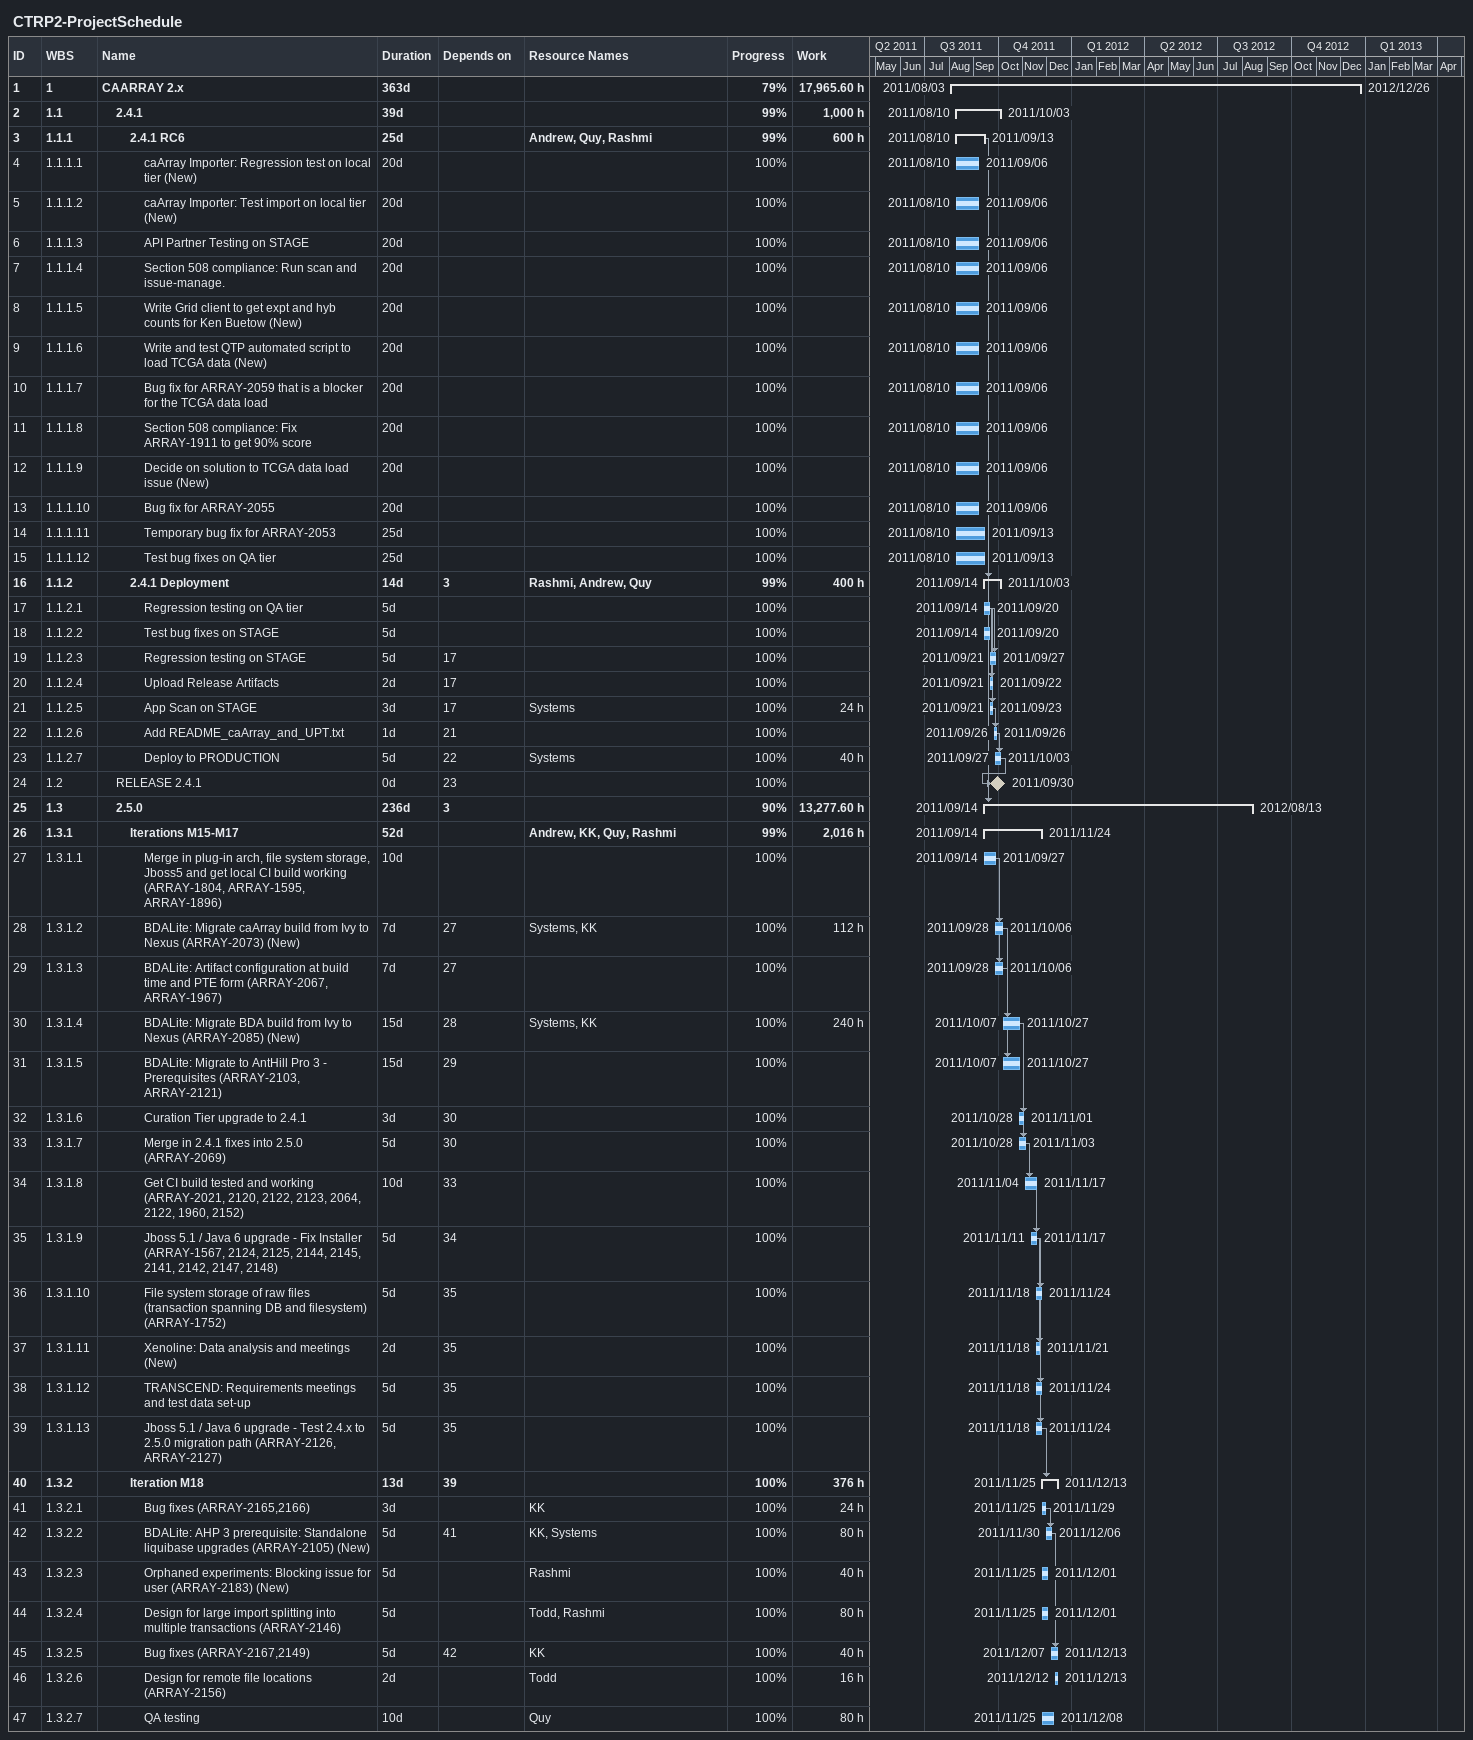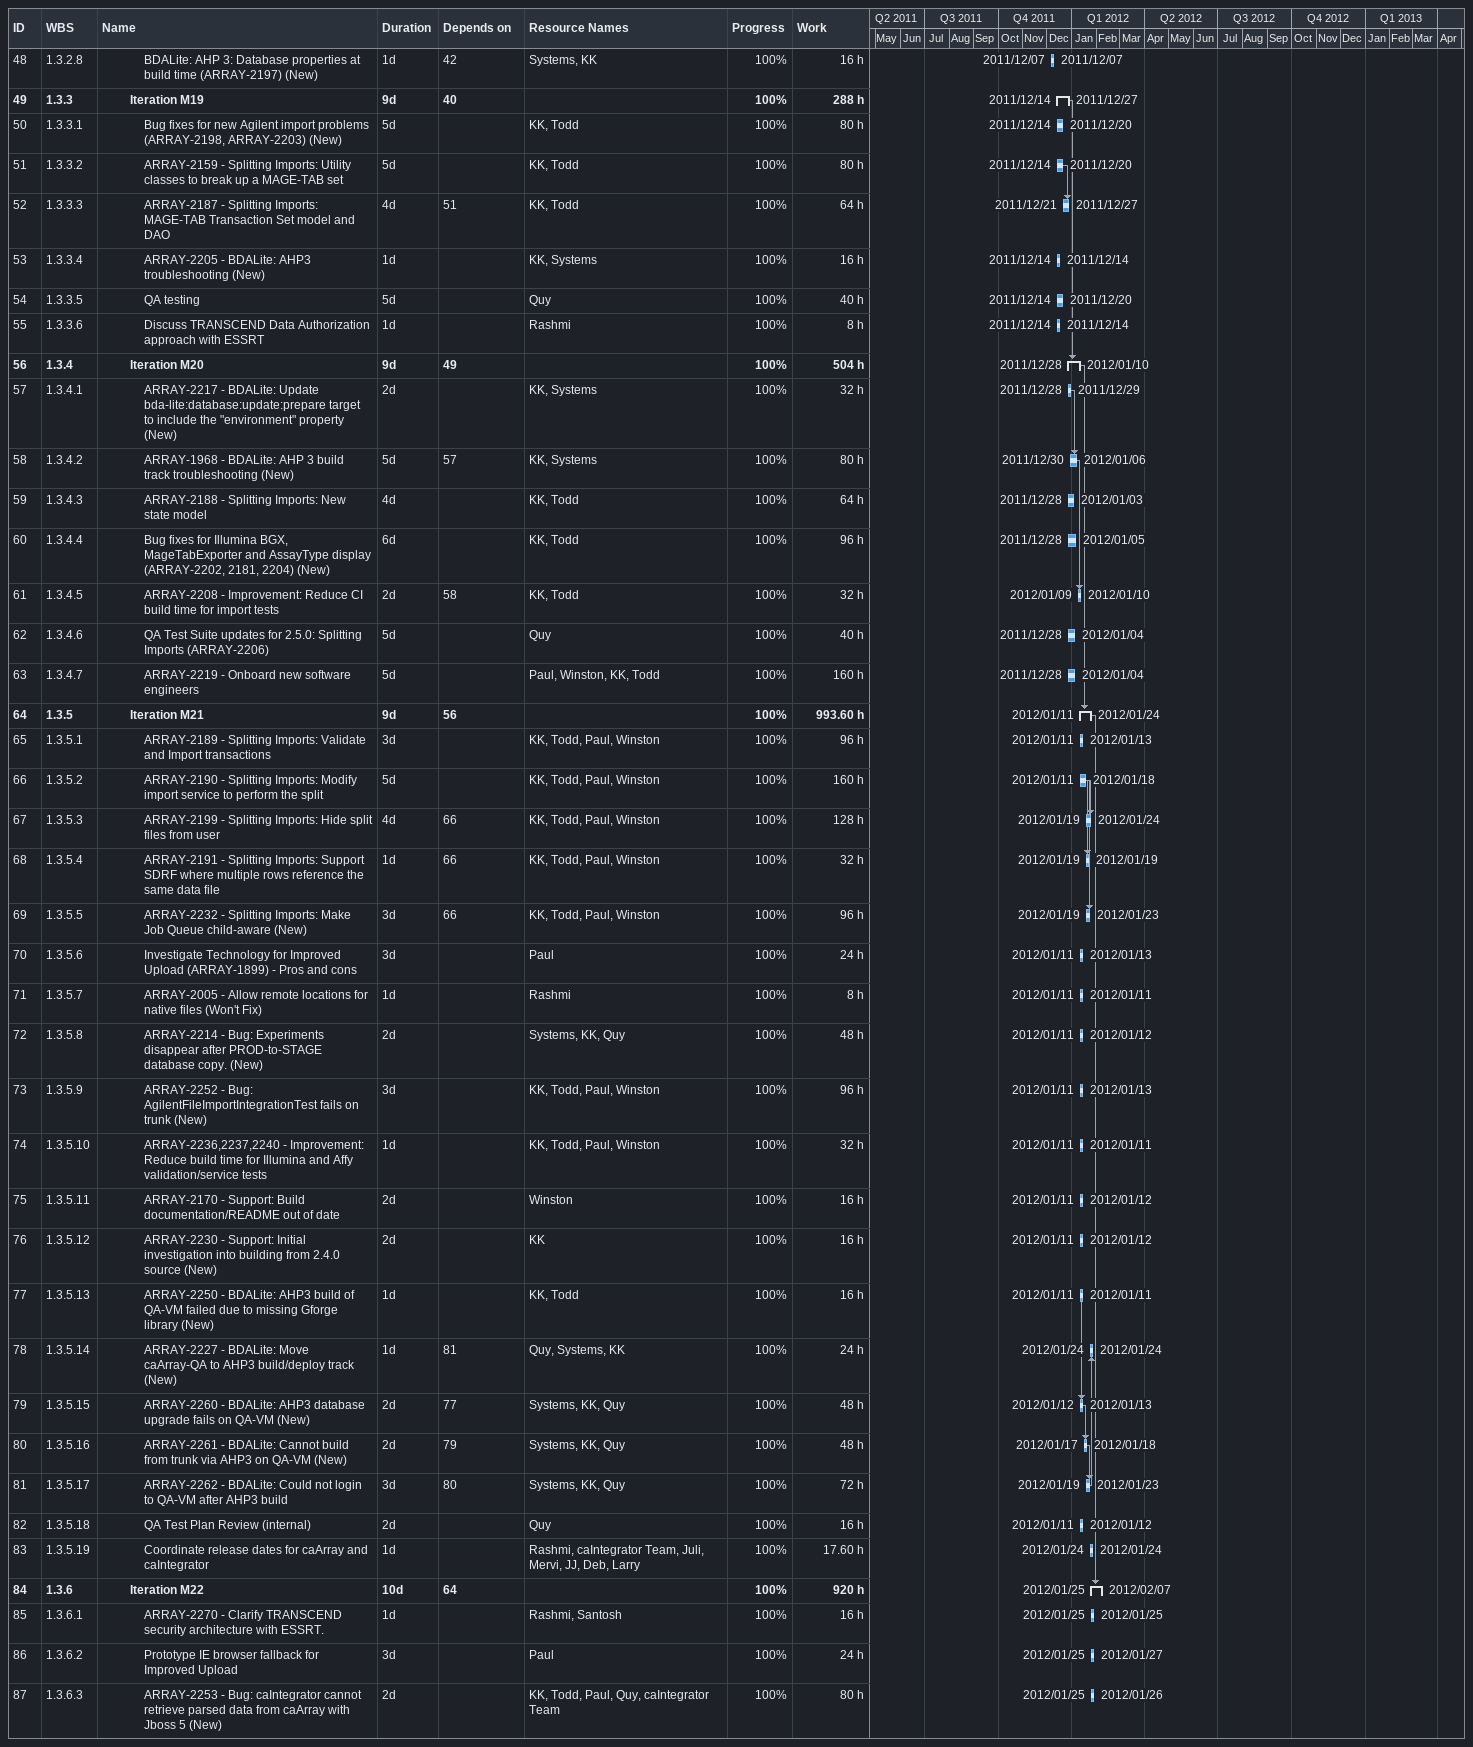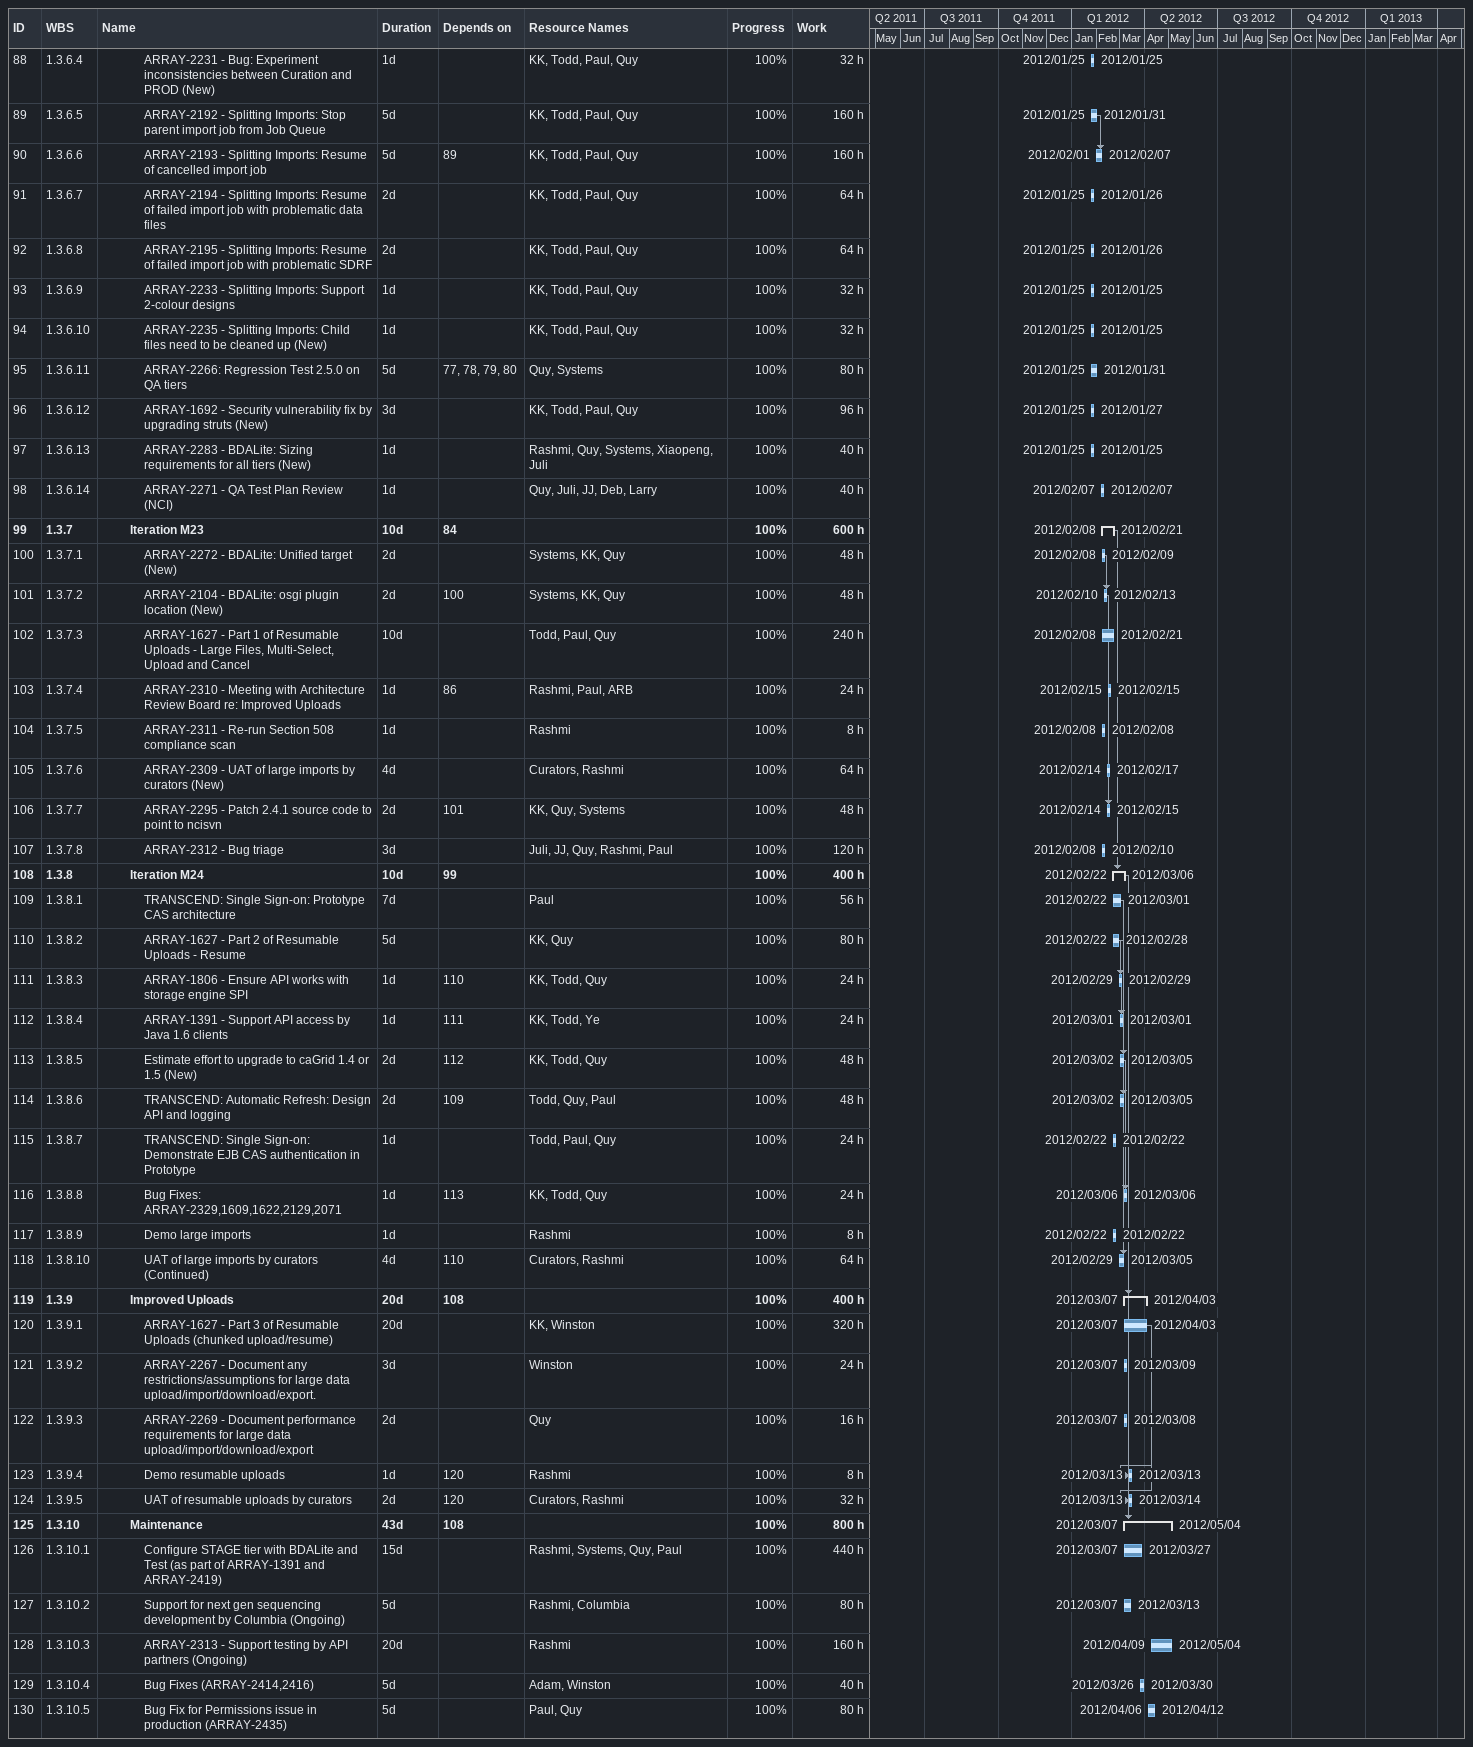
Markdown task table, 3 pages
CTRP2-ProjectSchedule

| ID | WBS | Task | Duration | Start | Finish | Predecessors | Resources | % complete | Work (h) |
|---|---|---|---|---|---|---|---|---|---|
| 1 | 1 | **CAARRAY 2.x** | 363d | 2011-08-03 | 2012-12-26 |  |  | 79 | 17965.60 |
| 2 | 1.1 | **2.4.1** | 39d | 2011-08-10 | 2011-10-03 |  |  | 99 | 1000 |
| 3 | 1.1.1 | **2.4.1 RC6** | 25d | 2011-08-10 | 2011-09-13 |  | Andrew, Quy, Rashmi | 99 | 600 |
| 4 | 1.1.1.1 | caArray Importer: Regression test on local tier (New) | 20d | 2011-08-10 | 2011-09-06 |  |  | 100 |  |
| 5 | 1.1.1.2 | caArray Importer: Test import on local tier (New) | 20d | 2011-08-10 | 2011-09-06 |  |  | 100 |  |
| 6 | 1.1.1.3 | API Partner Testing on STAGE | 20d | 2011-08-10 | 2011-09-06 |  |  | 100 |  |
| 7 | 1.1.1.4 | Section 508 compliance: Run scan and issue-manage. | 20d | 2011-08-10 | 2011-09-06 |  |  | 100 |  |
| 8 | 1.1.1.5 | Write Grid client to get expt and hyb counts for Ken Buetow (New) | 20d | 2011-08-10 | 2011-09-06 |  |  | 100 |  |
| 9 | 1.1.1.6 | Write and test QTP automated script to load TCGA data (New) | 20d | 2011-08-10 | 2011-09-06 |  |  | 100 |  |
| 10 | 1.1.1.7 | Bug fix for ARRAY-2059 that is a blocker for the TCGA data load | 20d | 2011-08-10 | 2011-09-06 |  |  | 100 |  |
| 11 | 1.1.1.8 | Section 508 compliance: Fix ARRAY-1911 to get 90% score | 20d | 2011-08-10 | 2011-09-06 |  |  | 100 |  |
| 12 | 1.1.1.9 | Decide on solution to TCGA data load issue (New) | 20d | 2011-08-10 | 2011-09-06 |  |  | 100 |  |
| 13 | 1.1.1.10 | Bug fix for ARRAY-2055 | 20d | 2011-08-10 | 2011-09-06 |  |  | 100 |  |
| 14 | 1.1.1.11 | Temporary bug fix for ARRAY-2053 | 25d | 2011-08-10 | 2011-09-13 |  |  | 100 |  |
| 15 | 1.1.1.12 | Test bug fixes on QA tier | 25d | 2011-08-10 | 2011-09-13 |  |  | 100 |  |
| 16 | 1.1.2 | **2.4.1 Deployment** | 14d | 2011-09-14 | 2011-10-03 | 3 | Rashmi, Andrew, Quy | 99 | 400 |
| 17 | 1.1.2.1 | Regression testing on QA tier | 5d | 2011-09-14 | 2011-09-20 |  |  | 100 |  |
| 18 | 1.1.2.2 | Test bug fixes on STAGE | 5d | 2011-09-14 | 2011-09-20 |  |  | 100 |  |
| 19 | 1.1.2.3 | Regression testing on STAGE | 5d | 2011-09-21 | 2011-09-27 | 17 |  | 100 |  |
| 20 | 1.1.2.4 | Upload Release Artifacts | 2d | 2011-09-21 | 2011-09-22 | 17 |  | 100 |  |
| 21 | 1.1.2.5 | App Scan on STAGE | 3d | 2011-09-21 | 2011-09-23 | 17 | Systems | 100 | 24 |
| 22 | 1.1.2.6 | Add README_caArray_and_UPT.txt | 1d | 2011-09-26 | 2011-09-26 | 21 |  | 100 |  |
| 23 | 1.1.2.7 | Deploy to PRODUCTION | 5d | 2011-09-27 | 2011-10-03 | 22 | Systems | 100 | 40 |
| 24 | 1.2 | RELEASE 2.4.1 | 0d | 2011-09-30 | 2011-09-30 | 23 |  | 100 |  |
| 25 | 1.3 | **2.5.0** | 236d | 2011-09-14 | 2012-08-13 | 3 |  | 90 | 13277.60 |
| 26 | 1.3.1 | **Iterations M15-M17** | 52d | 2011-09-14 | 2011-11-24 |  | Andrew, KK, Quy, Rashmi | 99 | 2016 |
| 27 | 1.3.1.1 | Merge in plug-in arch, file system storage, Jboss5 and get local CI build working (ARRAY-1804, ARRAY-1595, ARRAY-1896) | 10d | 2011-09-14 | 2011-09-27 |  |  | 100 |  |
| 28 | 1.3.1.2 | BDALite: Migrate caArray build from Ivy to Nexus (ARRAY-2073) (New) | 7d | 2011-09-28 | 2011-10-06 | 27 | Systems, KK | 100 | 112 |
| 29 | 1.3.1.3 | BDALite: Artifact configuration at build time and PTE form (ARRAY-2067, ARRAY-1967) | 7d | 2011-09-28 | 2011-10-06 | 27 |  | 100 |  |
| 30 | 1.3.1.4 | BDALite: Migrate BDA build from Ivy to Nexus (ARRAY-2085) (New) | 15d | 2011-10-07 | 2011-10-27 | 28 | Systems, KK | 100 | 240 |
| 31 | 1.3.1.5 | BDALite: Migrate to AntHill Pro 3 - Prerequisites (ARRAY-2103, ARRAY-2121) | 15d | 2011-10-07 | 2011-10-27 | 29 |  | 100 |  |
| 32 | 1.3.1.6 | Curation Tier upgrade to 2.4.1 | 3d | 2011-10-28 | 2011-11-01 | 30 |  | 100 |  |
| 33 | 1.3.1.7 | Merge in 2.4.1 fixes into 2.5.0 (ARRAY-2069) | 5d | 2011-10-28 | 2011-11-03 | 30 |  | 100 |  |
| 34 | 1.3.1.8 | Get CI build tested and working (ARRAY-2021, 2120, 2122, 2123, 2064, 2122, 1960, 2152) | 10d | 2011-11-04 | 2011-11-17 | 33 |  | 100 |  |
| 35 | 1.3.1.9 | Jboss 5.1 / Java 6 upgrade - Fix Installer (ARRAY-1567, 2124, 2125, 2144, 2145, 2141, 2142, 2147, 2148) | 5d | 2011-11-11 | 2011-11-17 | 34 |  | 100 |  |
| 36 | 1.3.1.10 | File system storage of raw files (transaction spanning DB and filesystem) (ARRAY-1752) | 5d | 2011-11-18 | 2011-11-24 | 35 |  | 100 |  |
| 37 | 1.3.1.11 | Xenoline: Data analysis and meetings (New) | 2d | 2011-11-18 | 2011-11-21 | 35 |  | 100 |  |
| 38 | 1.3.1.12 | TRANSCEND: Requirements meetings and test data set-up | 5d | 2011-11-18 | 2011-11-24 | 35 |  | 100 |  |
| 39 | 1.3.1.13 | Jboss 5.1 / Java 6 upgrade - Test 2.4.x to 2.5.0 migration path (ARRAY-2126, ARRAY-2127) | 5d | 2011-11-18 | 2011-11-24 | 35 |  | 100 |  |
| 40 | 1.3.2 | **Iteration M18** | 13d | 2011-11-25 | 2011-12-13 | 39 |  | 100 | 376 |
| 41 | 1.3.2.1 | Bug fixes (ARRAY-2165,2166) | 3d | 2011-11-25 | 2011-11-29 |  | KK | 100 | 24 |
| 42 | 1.3.2.2 | BDALite: AHP 3 prerequisite: Standalone liquibase upgrades (ARRAY-2105) (New) | 5d | 2011-11-30 | 2011-12-06 | 41 | KK, Systems | 100 | 80 |
| 43 | 1.3.2.3 | Orphaned experiments: Blocking issue for user (ARRAY-2183) (New) | 5d | 2011-11-25 | 2011-12-01 |  | Rashmi | 100 | 40 |
| 44 | 1.3.2.4 | Design for large import splitting into multiple transactions (ARRAY-2146) | 5d | 2011-11-25 | 2011-12-01 |  | Todd, Rashmi | 100 | 80 |
| 45 | 1.3.2.5 | Bug fixes (ARRAY-2167,2149) | 5d | 2011-12-07 | 2011-12-13 | 42 | KK | 100 | 40 |
| 46 | 1.3.2.6 | Design for remote file locations (ARRAY-2156) | 2d | 2011-12-12 | 2011-12-13 |  | Todd | 100 | 16 |
| 47 | 1.3.2.7 | QA testing | 10d | 2011-11-25 | 2011-12-08 |  | Quy | 100 | 80 |
| 48 | 1.3.2.8 | BDALite: AHP 3: Database properties at build time (ARRAY-2197) (New) | 1d | 2011-12-07 | 2011-12-07 | 42 | Systems, KK | 100 | 16 |
| 49 | 1.3.3 | **Iteration M19** | 9d | 2011-12-14 | 2011-12-27 | 40 |  | 100 | 288 |
| 50 | 1.3.3.1 | Bug fixes for new Agilent import problems (ARRAY-2198, ARRAY-2203) (New) | 5d | 2011-12-14 | 2011-12-20 |  | KK, Todd | 100 | 80 |
| 51 | 1.3.3.2 | ARRAY-2159 - Splitting Imports: Utility classes to break up a MAGE-TAB set | 5d | 2011-12-14 | 2011-12-20 |  | KK, Todd | 100 | 80 |
| 52 | 1.3.3.3 | ARRAY-2187 - Splitting Imports: MAGE-TAB Transaction Set model and DAO | 4d | 2011-12-21 | 2011-12-27 | 51 | KK, Todd | 100 | 64 |
| 53 | 1.3.3.4 | ARRAY-2205 - BDALite: AHP3 troubleshooting (New) | 1d | 2011-12-14 | 2011-12-14 |  | KK, Systems | 100 | 16 |
| 54 | 1.3.3.5 | QA testing | 5d | 2011-12-14 | 2011-12-20 |  | Quy | 100 | 40 |
| 55 | 1.3.3.6 | Discuss TRANSCEND Data Authorization approach with ESSRT | 1d | 2011-12-14 | 2011-12-14 |  | Rashmi | 100 | 8 |
| 56 | 1.3.4 | **Iteration M20** | 9d | 2011-12-28 | 2012-01-10 | 49 |  | 100 | 504 |
| 57 | 1.3.4.1 | ARRAY-2217 - BDALite: Update bda-lite:database:update:prepare target to include the "environment" property (New) | 2d | 2011-12-28 | 2011-12-29 |  | KK, Systems | 100 | 32 |
| 58 | 1.3.4.2 | ARRAY-1968 - BDALite: AHP 3 build track troubleshooting (New) | 5d | 2011-12-30 | 2012-01-06 | 57 | KK, Systems | 100 | 80 |
| 59 | 1.3.4.3 | ARRAY-2188 - Splitting Imports: New state model | 4d | 2011-12-28 | 2012-01-03 |  | KK, Todd | 100 | 64 |
| 60 | 1.3.4.4 | Bug fixes for Illumina BGX, MageTabExporter and AssayType display (ARRAY-2202, 2181, 2204) (New) | 6d | 2011-12-28 | 2012-01-05 |  | KK, Todd | 100 | 96 |
| 61 | 1.3.4.5 | ARRAY-2208 - Improvement: Reduce CI build time for import tests | 2d | 2012-01-09 | 2012-01-10 | 58 | KK, Todd | 100 | 32 |
| 62 | 1.3.4.6 | QA Test Suite updates for 2.5.0: Splitting Imports (ARRAY-2206) | 5d | 2011-12-28 | 2012-01-04 |  | Quy | 100 | 40 |
| 63 | 1.3.4.7 | ARRAY-2219 - Onboard new software engineers | 5d | 2011-12-28 | 2012-01-04 |  | Paul, Winston, KK, Todd | 100 | 160 |
| 64 | 1.3.5 | **Iteration M21** | 9d | 2012-01-11 | 2012-01-24 | 56 |  | 100 | 993.60 |
| 65 | 1.3.5.1 | ARRAY-2189 - Splitting Imports: Validate and Import transactions | 3d | 2012-01-11 | 2012-01-13 |  | KK, Todd, Paul, Winston | 100 | 96 |
| 66 | 1.3.5.2 | ARRAY-2190 - Splitting Imports: Modify import service to perform the split | 5d | 2012-01-11 | 2012-01-18 |  | KK, Todd, Paul, Winston | 100 | 160 |
| 67 | 1.3.5.3 | ARRAY-2199 - Splitting Imports: Hide split files from user | 4d | 2012-01-19 | 2012-01-24 | 66 | KK, Todd, Paul, Winston | 100 | 128 |
| 68 | 1.3.5.4 | ARRAY-2191 - Splitting Imports: Support SDRF where multiple rows reference the same data file | 1d | 2012-01-19 | 2012-01-19 | 66 | KK, Todd, Paul, Winston | 100 | 32 |
| 69 | 1.3.5.5 | ARRAY-2232 - Splitting Imports: Make Job Queue child-aware (New) | 3d | 2012-01-19 | 2012-01-23 | 66 | KK, Todd, Paul, Winston | 100 | 96 |
| 70 | 1.3.5.6 | Investigate Technology for Improved Upload (ARRAY-1899) - Pros and cons | 3d | 2012-01-11 | 2012-01-13 |  | Paul | 100 | 24 |
| 71 | 1.3.5.7 | ARRAY-2005 - Allow remote locations for native files (Won't Fix) | 1d | 2012-01-11 | 2012-01-11 |  | Rashmi | 100 | 8 |
| 72 | 1.3.5.8 | ARRAY-2214 - Bug: Experiments disappear after PROD-to-STAGE database copy. (New) | 2d | 2012-01-11 | 2012-01-12 |  | Systems, KK, Quy | 100 | 48 |
| 73 | 1.3.5.9 | ARRAY-2252 - Bug: AgilentFileImportIntegrationTest fails on trunk (New) | 3d | 2012-01-11 | 2012-01-13 |  | KK, Todd, Paul, Winston | 100 | 96 |
| 74 | 1.3.5.10 | ARRAY-2236,2237,2240 - Improvement: Reduce build time for Illumina and Affy validation/service tests | 1d | 2012-01-11 | 2012-01-11 |  | KK, Todd, Paul, Winston | 100 | 32 |
| 75 | 1.3.5.11 | ARRAY-2170 - Support: Build documentation/README out of date | 2d | 2012-01-11 | 2012-01-12 |  | Winston | 100 | 16 |
| 76 | 1.3.5.12 | ARRAY-2230 - Support: Initial investigation into building from 2.4.0 source (New) | 2d | 2012-01-11 | 2012-01-12 |  | KK | 100 | 16 |
| 77 | 1.3.5.13 | ARRAY-2250 - BDALite: AHP3 build of QA-VM failed due to missing Gforge library (New) | 1d | 2012-01-11 | 2012-01-11 |  | KK, Todd | 100 | 16 |
| 78 | 1.3.5.14 | ARRAY-2227 - BDALite: Move caArray-QA to AHP3 build/deploy track (New) | 1d | 2012-01-24 | 2012-01-24 | 81 | Quy, Systems, KK | 100 | 24 |
| 79 | 1.3.5.15 | ARRAY-2260 - BDALite: AHP3 database upgrade fails on QA-VM (New) | 2d | 2012-01-12 | 2012-01-13 | 77 | Systems, KK, Quy | 100 | 48 |
| 80 | 1.3.5.16 | ARRAY-2261 - BDALite: Cannot build from trunk via AHP3 on QA-VM (New) | 2d | 2012-01-17 | 2012-01-18 | 79 | Systems, KK, Quy | 100 | 48 |
| 81 | 1.3.5.17 | ARRAY-2262 - BDALite: Could not login to QA-VM after AHP3 build | 3d | 2012-01-19 | 2012-01-23 | 80 | Systems, KK, Quy | 100 | 72 |
| 82 | 1.3.5.18 | QA Test Plan Review (internal) | 2d | 2012-01-11 | 2012-01-12 |  | Quy | 100 | 16 |
| 83 | 1.3.5.19 | Coordinate release dates for caArray and caIntegrator | 1d | 2012-01-24 | 2012-01-24 |  | Rashmi, caIntegrator Team, Juli, Mervi, JJ, Deb, Larry | 100 | 17.60 |
| 84 | 1.3.6 | **Iteration M22** | 10d | 2012-01-25 | 2012-02-07 | 64 |  | 100 | 920 |
| 85 | 1.3.6.1 | ARRAY-2270 - Clarify TRANSCEND security architecture with ESSRT. | 1d | 2012-01-25 | 2012-01-25 |  | Rashmi, Santosh | 100 | 16 |
| 86 | 1.3.6.2 | Prototype IE browser fallback for Improved Upload | 3d | 2012-01-25 | 2012-01-27 |  | Paul | 100 | 24 |
| 87 | 1.3.6.3 | ARRAY-2253 - Bug: caIntegrator cannot retrieve parsed data from caArray with Jboss 5 (New) | 2d | 2012-01-25 | 2012-01-26 |  | KK, Todd, Paul, Quy, caIntegrator Team | 100 | 80 |
| 88 | 1.3.6.4 | ARRAY-2231 - Bug: Experiment inconsistencies between Curation and PROD (New) | 1d | 2012-01-25 | 2012-01-25 |  | KK, Todd, Paul, Quy | 100 | 32 |
| 89 | 1.3.6.5 | ARRAY-2192 - Splitting Imports: Stop parent import job from Job Queue | 5d | 2012-01-25 | 2012-01-31 |  | KK, Todd, Paul, Quy | 100 | 160 |
| 90 | 1.3.6.6 | ARRAY-2193 - Splitting Imports: Resume of cancelled import job | 5d | 2012-02-01 | 2012-02-07 | 89 | KK, Todd, Paul, Quy | 100 | 160 |
| 91 | 1.3.6.7 | ARRAY-2194 - Splitting Imports: Resume of failed import job with problematic data files | 2d | 2012-01-25 | 2012-01-26 |  | KK, Todd, Paul, Quy | 100 | 64 |
| 92 | 1.3.6.8 | ARRAY-2195 - Splitting Imports: Resume of failed import job with problematic SDRF | 2d | 2012-01-25 | 2012-01-26 |  | KK, Todd, Paul, Quy | 100 | 64 |
| 93 | 1.3.6.9 | ARRAY-2233 - Splitting Imports: Support 2-colour designs | 1d | 2012-01-25 | 2012-01-25 |  | KK, Todd, Paul, Quy | 100 | 32 |
| 94 | 1.3.6.10 | ARRAY-2235 - Splitting Imports: Child files need to be cleaned up (New) | 1d | 2012-01-25 | 2012-01-25 |  | KK, Todd, Paul, Quy | 100 | 32 |
| 95 | 1.3.6.11 | ARRAY-2266: Regression Test 2.5.0 on QA tiers | 5d | 2012-01-25 | 2012-01-31 | 77, 78, 79, 80 | Quy, Systems | 100 | 80 |
| 96 | 1.3.6.12 | ARRAY-1692 - Security vulnerability fix by upgrading struts (New) | 3d | 2012-01-25 | 2012-01-27 |  | KK, Todd, Paul, Quy | 100 | 96 |
| 97 | 1.3.6.13 | ARRAY-2283 - BDALite: Sizing requirements for all tiers (New) | 1d | 2012-01-25 | 2012-01-25 |  | Rashmi, Quy, Systems, Xiaopeng, Juli | 100 | 40 |
| 98 | 1.3.6.14 | ARRAY-2271 - QA Test Plan Review (NCI) | 1d | 2012-02-07 | 2012-02-07 |  | Quy, Juli, JJ, Deb, Larry | 100 | 40 |
| 99 | 1.3.7 | **Iteration M23** | 10d | 2012-02-08 | 2012-02-21 | 84 |  | 100 | 600 |
| 100 | 1.3.7.1 | ARRAY-2272 - BDALite: Unified target (New) | 2d | 2012-02-08 | 2012-02-09 |  | Systems, KK, Quy | 100 | 48 |
| 101 | 1.3.7.2 | ARRAY-2104 - BDALite: osgi plugin location (New) | 2d | 2012-02-10 | 2012-02-13 | 100 | Systems, KK, Quy | 100 | 48 |
| 102 | 1.3.7.3 | ARRAY-1627 - Part 1 of Resumable Uploads - Large Files, Multi-Select, Upload and Cancel | 10d | 2012-02-08 | 2012-02-21 |  | Todd, Paul, Quy | 100 | 240 |
| 103 | 1.3.7.4 | ARRAY-2310 - Meeting with Architecture Review Board re: Improved Uploads | 1d | 2012-02-15 | 2012-02-15 | 86 | Rashmi, Paul, ARB | 100 | 24 |
| 104 | 1.3.7.5 | ARRAY-2311 - Re-run Section 508 compliance scan | 1d | 2012-02-08 | 2012-02-08 |  | Rashmi | 100 | 8 |
| 105 | 1.3.7.6 | ARRAY-2309 - UAT of large imports by curators (New) | 4d | 2012-02-14 | 2012-02-17 |  | Curators, Rashmi | 100 | 64 |
| 106 | 1.3.7.7 | ARRAY-2295 - Patch 2.4.1 source code to point to ncisvn | 2d | 2012-02-14 | 2012-02-15 | 101 | KK, Quy, Systems | 100 | 48 |
| 107 | 1.3.7.8 | ARRAY-2312 - Bug triage | 3d | 2012-02-08 | 2012-02-10 |  | Juli, JJ, Quy, Rashmi, Paul | 100 | 120 |
| 108 | 1.3.8 | **Iteration M24** | 10d | 2012-02-22 | 2012-03-06 | 99 |  | 100 | 400 |
| 109 | 1.3.8.1 | TRANSCEND: Single Sign-on: Prototype CAS architecture | 7d | 2012-02-22 | 2012-03-01 |  | Paul | 100 | 56 |
| 110 | 1.3.8.2 | ARRAY-1627 - Part 2 of Resumable Uploads - Resume | 5d | 2012-02-22 | 2012-02-28 |  | KK, Quy | 100 | 80 |
| 111 | 1.3.8.3 | ARRAY-1806 - Ensure API works with storage engine SPI | 1d | 2012-02-29 | 2012-02-29 | 110 | KK, Todd, Quy | 100 | 24 |
| 112 | 1.3.8.4 | ARRAY-1391 - Support API access by Java 1.6 clients | 1d | 2012-03-01 | 2012-03-01 | 111 | KK, Todd, Ye | 100 | 24 |
| 113 | 1.3.8.5 | Estimate effort to upgrade to caGrid 1.4 or 1.5 (New) | 2d | 2012-03-02 | 2012-03-05 | 112 | KK, Todd, Quy | 100 | 48 |
| 114 | 1.3.8.6 | TRANSCEND: Automatic Refresh: Design API and logging | 2d | 2012-03-02 | 2012-03-05 | 109 | Todd, Quy, Paul | 100 | 48 |
| 115 | 1.3.8.7 | TRANSCEND: Single Sign-on: Demonstrate EJB CAS authentication in Prototype | 1d | 2012-02-22 | 2012-02-22 |  | Todd, Paul, Quy | 100 | 24 |
| 116 | 1.3.8.8 | Bug Fixes: ARRAY-2329,1609,1622,2129,2071 | 1d | 2012-03-06 | 2012-03-06 | 113 | KK, Todd, Quy | 100 | 24 |
| 117 | 1.3.8.9 | Demo large imports | 1d | 2012-02-22 | 2012-02-22 |  | Rashmi | 100 | 8 |
| 118 | 1.3.8.10 | UAT of large imports by curators (Continued) | 4d | 2012-02-29 | 2012-03-05 | 110 | Curators, Rashmi | 100 | 64 |
| 119 | 1.3.9 | **Improved Uploads** | 20d | 2012-03-07 | 2012-04-03 | 108 |  | 100 | 400 |
| 120 | 1.3.9.1 | ARRAY-1627 - Part 3 of Resumable Uploads (chunked upload/resume) | 20d | 2012-03-07 | 2012-04-03 |  | KK, Winston | 100 | 320 |
| 121 | 1.3.9.2 | ARRAY-2267 - Document any restrictions/assumptions for large data upload/import/download/export. | 3d | 2012-03-07 | 2012-03-09 |  | Winston | 100 | 24 |
| 122 | 1.3.9.3 | ARRAY-2269 - Document performance requirements for large data upload/import/download/export | 2d | 2012-03-07 | 2012-03-08 |  | Quy | 100 | 16 |
| 123 | 1.3.9.4 | Demo resumable uploads | 1d | 2012-03-13 | 2012-03-13 | 120 | Rashmi | 100 | 8 |
| 124 | 1.3.9.5 | UAT of resumable uploads by curators | 2d | 2012-03-13 | 2012-03-14 | 120 | Curators, Rashmi | 100 | 32 |
| 125 | 1.3.10 | **Maintenance** | 43d | 2012-03-07 | 2012-05-04 | 108 |  | 100 | 800 |
| 126 | 1.3.10.1 | Configure STAGE tier with BDALite and Test (as part of ARRAY-1391 and ARRAY-2419) | 15d | 2012-03-07 | 2012-03-27 |  | Rashmi, Systems, Quy, Paul | 100 | 440 |
| 127 | 1.3.10.2 | Support for next gen sequencing development by Columbia (Ongoing) | 5d | 2012-03-07 | 2012-03-13 |  | Rashmi, Columbia | 100 | 80 |
| 128 | 1.3.10.3 | ARRAY-2313 - Support testing by API partners (Ongoing) | 20d | 2012-04-09 | 2012-05-04 |  | Rashmi | 100 | 160 |
| 129 | 1.3.10.4 | Bug Fixes (ARRAY-2414,2416) | 5d | 2012-03-26 | 2012-03-30 |  | Adam, Winston | 100 | 40 |
| 130 | 1.3.10.5 | Bug Fix for Permissions issue in production (ARRAY-2435) | 5d | 2012-04-06 | 2012-04-12 |  | Paul, Quy | 100 | 80 |
